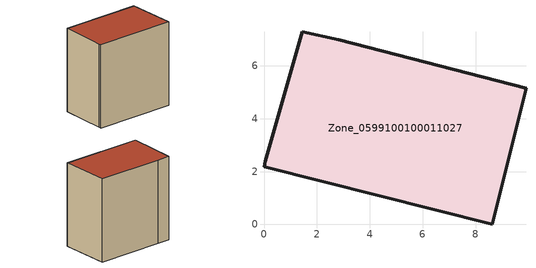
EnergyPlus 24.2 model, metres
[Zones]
Zone_0599100100011027
 floor ground (C_G): 1.45,7.3 2.82,6.98 9.91,5.14 8.63,0 0,2.17 0.05,2.4 z3.79
 wall outside (C_F): 9.91,5.14 2.82,6.98 1.45,7.3 0.05,2.4 0,2.17 8.63,0 9.91,5.14 z3.79:12.83
 roof outside (C_R): 2.82,6.98 1.45,7.3 0.05,2.4 0,2.17 8.63,0 9.91,5.14 z12.83
[BUILDING]
Pand.0599100100011027: North Axis=0; Terrain=City; Loads Convergence Tolerance Value=0.04; Temperature Convergence Tolerance Value=0.4; Solar Distribution=FullExterior; Maximum Number of Warmup Days=25; Minimum Number of Warmup Days=1
[Site:Location]
Rotterdam.The.Hague.AP_ZH_NLD Design_Conditions: Latitude=51.96; Longitude=4.45; Time Zone=1; Elevation=-4.5
[SITE:GROUNDTEMPERATURE:BUILDINGSURFACE]
18, 18, 18, 18, 18, 18, 18, 18, 18, 18, 18, 18
[MATERIAL] Thermal Absorptance=0.9; Solar Absorptance=0.7; Visible Absorptance=0.7
Name | Roughness | Thickness | Conductivity | Density | Specific Heat
G.TI.2015-2018 | MediumSmooth | 0.15 | 0.0428571 | 540 | 1210
F.TI.2015-2018 | Rough | 0.3 | 0.0666667 | 1920 | 840
R.TI.2015-2018 | MediumRough | 0.2 | 0.0333333 | 1500 | 1000
[CONSTRUCTION]
C_G: G.TI.2015-2018
C_F: F.TI.2015-2018
C_R: R.TI.2015-2018
[ZONE]
Zone_0599100100011027: Type=1; Multiplier=1; Ceiling Height=Autocalculate; Volume=Autocalculate; Floor Area=autocalculate; Part of Total Floor Area=Yes
[ZONEINFILTRATION:DESIGNFLOWRATE]
Infil_Zone_0599100100011027: Zone or ZoneList or Space or SpaceList=Zone_0599100100011027; Schedule=AlwaysOn; Design Flow Rate Calculation Method=Flow/Area; Flow Rate per Floor Area=0.0015; Constant Term Coefficient=1; Temperature Term Coefficient=0; Velocity Term Coefficient=0; Velocity Squared Term Coefficient=0
[HVACTEMPLATE:ZONE:IDEALLOADSAIRSYSTEM]
Zone_0599100100011027: Maximum Heating Supply Air Temperature=50; Minimum Cooling Supply Air Temperature=13; Maximum Heating Supply Air Humidity Ratio=0.0156; Minimum Cooling Supply Air Humidity Ratio=0.0077; Heating Limit=NoLimit; Cooling Limit=NoLimit; Dehumidification Control Type=ConstantSensibleHeatRatio; Cooling Sensible Heat Ratio=0.7; Dehumidification Setpoint=60; Humidification Control Type=None; Humidification Setpoint=30; Outdoor Air Method=None; Outdoor Air Flow Rate per Person=0.00944; Outdoor Air Flow Rate per Zone Floor Area=0; Outdoor Air Flow Rate per Zone=0; Demand Controlled Ventilation Type=None; Outdoor Air Economizer Type=NoEconomizer; Heat Recovery Type=None; Sensible Heat Recovery Effectiveness=0.7; Latent Heat Recovery Effectiveness=0.65
[ZONECONTROL:THERMOSTAT]
ThermostatControl_Zone_0599100100011027: Zone or ZoneList=Zone_0599100100011027; Control Type Schedule=DualSetpointControlType; Control 1=Thermostat_Zone_0599100100011027; Temperature Difference Between Cutout And Setpoint=0
[THERMOSTATSETPOINT:DUALSETPOINT]
Thermostat_Zone_0599100100011027: Heating Setpoint Temperature Schedule=HeatingSetpoint_Zone_0599100100011027; Cooling Setpoint Temperature Schedule=CoolingSetpoint_Zone_0599100100011027
[SCHEDULE:COMPACT]
HeatingSetpoint_Zone_0599100100011027: Through: 12/31, For: AllDays, Until: 24:00, 21
CoolingSetpoint_Zone_0599100100011027: Through: 12/31, For: AllDays, Until: 24:00, 24
DualSetpointControlType: Through: 12/31, For: AllDays, Until: 24:00, 4
AlwaysOn: Through: 12/31, For: AllDays, Until: 24:00, 1
